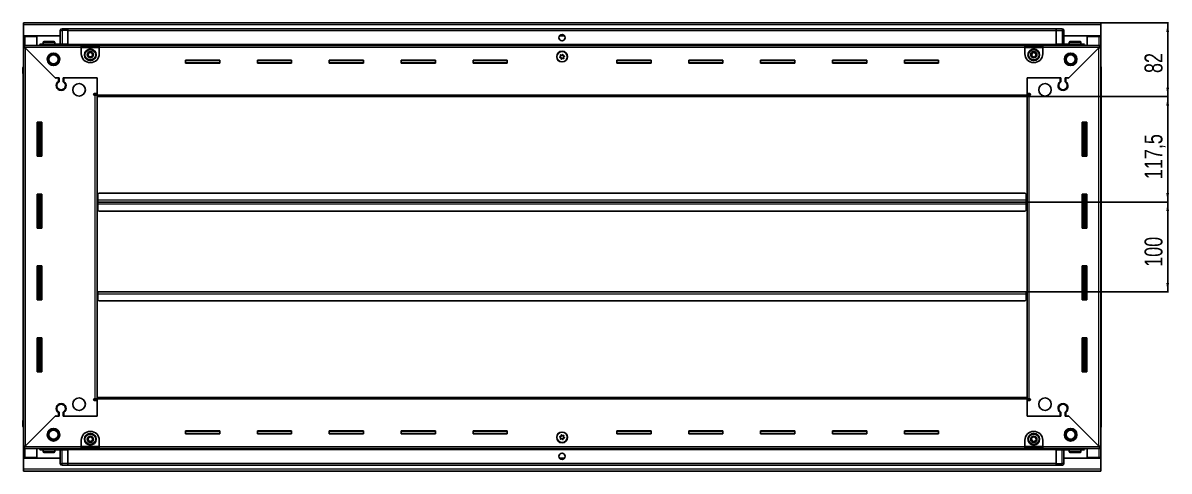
# Model space of a CAD drawing. Header units: millimetres. Extents: x 1315 to 5245, y -323 to 1632.
# Drawn here: x 3970 to 5245, y 927 to 1426 of the extents above; entities that cross this region are included whole.
import ezdxf

# ---------------------------------------------------------------- set-up
doc = ezdxf.new("R2010")
doc.units = ezdxf.units.MM
doc.layers.add('FORMAT', color=7, linetype='Continuous')
doc.styles.add('SLDTEXTSTYLE0', font='TXT', dxfattribs={"width": 0.75})
doc.dimstyles.new('SLDDIMSTYLE0', dxfattribs={"dimtxt": 20, "dimasz": 10, "dimexe": 0, "dimexo": 0.0625, "dimgap": 5, "dimtad": 2, "dimdec": 1, "dimrnd": 1e-09, "dimzin": 12, "dimdsep": 46, "dimtxsty": 'SLDTEXTSTYLE0', "dimsah": 1, "dimcen": 0.09, "dimadec": 0, "dimazin": 3, "dimtfac": 1, "dimtofl": 0, "dimtmove": 0, "dimatfit": 3, "dimfxl": 0, "dimfrac": 2, "dimtolj": 1, "dimtzin": 12, "dimarcsym": 0})

# ---------------------------------------------------------------- blocks, each defined once
blk = doc.blocks.new('_D_6')
at = {"layer": 'FORMAT'}
for p, q in [((5169.4, 1425.8), (5244.9, 1425.8)), ((5243.9, 1425.8), (5243.9, 1343.8)), ((5087.4, 1343.8), (5244.9, 1343.8))]:
    blk.add_line(p, q, dxfattribs=at)
for points in [[(5243.9, 1425.8), (5242.4, 1415.8), (5245.4, 1415.8)], [(5243.9, 1343.8), (5245.4, 1353.8), (5242.4, 1353.8)]]:
    blk.add_solid(points, dxfattribs=at)
at = {"layer": 'FORMAT', "insert": (5218.1, 1370), "char_height": 20, "attachment_point": 1, "rotation": 90, "style": 'SLDTEXTSTYLE0'}
blk.add_mtext('82', dxfattribs=at)
blk = doc.blocks.new('_D_7')
at = {"layer": 'FORMAT'}
for p, q in [((5087.4, 1343.8), (5244.9, 1343.8)), ((5243.9, 1226.3), (5243.9, 1343.8)), ((5086.4, 1226.3), (5244.9, 1226.3))]:
    blk.add_line(p, q, dxfattribs=at)
for points in [[(5243.9, 1343.8), (5242.4, 1333.8), (5245.4, 1333.8)], [(5243.9, 1226.3), (5245.4, 1236.3), (5242.4, 1236.3)]]:
    blk.add_solid(points, dxfattribs=at)
at = {"layer": 'FORMAT', "insert": (5218.1, 1251.8), "char_height": 20, "attachment_point": 1, "rotation": 90, "style": 'SLDTEXTSTYLE0'}
blk.add_mtext('117,5', dxfattribs=at)
blk = doc.blocks.new('_D_8')
at = {"layer": 'FORMAT'}
for p, q in [((5086.4, 1226.3), (5244.9, 1226.3)), ((5243.9, 1226.3), (5243.9, 1126.3)), ((5086.4, 1126.3), (5244.9, 1126.3))]:
    blk.add_line(p, q, dxfattribs=at)
for points in [[(5243.9, 1226.3), (5242.4, 1216.3), (5245.4, 1216.3)], [(5243.9, 1126.3), (5245.4, 1136.3), (5242.4, 1136.3)]]:
    blk.add_solid(points, dxfattribs=at)
at = {"layer": 'FORMAT', "insert": (5218.1, 1154.2), "char_height": 20, "attachment_point": 1, "rotation": 90, "style": 'SLDTEXTSTYLE0'}
blk.add_mtext('100', dxfattribs=at)

msp = doc.modelspace()

# ---------------------------------------------------------------- linework, layer by layer
at = {"color": 7, "linetype": 'Continuous', "lineweight": 25}
for p, q in [((3970.41, 1423.72), (3970.41, 1425.82)), ((3970.41, 1425.82), (5169.41, 1425.82)), ((3970.41, 1411.32), (3970.41, 1423.72)), ((4011.41, 1402.32), (4011.41, 1417.32)), ((4012.09, 1418.82), (4012.09, 1418.82)), ((4013.41, 1419.32), (4019.91, 1419.32)), ((4013.41, 1419.32), (4019.91, 1419.32)), ((4019.91, 1419.32), (4019.91, 1419.32)), ((4019.91, 1419.32), (4019.91, 1419.32)), ((4019.91, 1419.32), (4019.91, 1417.32)), ((5119.91, 1419.17), (4019.91, 1419.17)), ((4019.91, 1402.32), (4019.91, 1417.32)), ((5126.41, 1419.32), (5119.91, 1419.32)), ((5119.91, 1419.32), (5119.91, 1419.32)), ((5126.41, 1419.32), (5119.91, 1419.32)), ((5119.91, 1419.32), (5119.91, 1417.32)), ((5119.91, 1402.32), (5119.91, 1417.32)), ((5128.41, 1417.32), (5128.41, 1417.32)), ((5128.41, 1402.32), (5128.41, 1417.32)), ((5169.41, 1425.82), (5169.41, 1423.72)), ((5169.41, 1423.72), (5169.41, 1411.32)), ((4011.41, 1411.32), (3970.41, 1411.32)), ((3970.41, 1410.82), (3970.41, 1411.32)), ((3970.41, 1410.82), (3972.51, 1410.82)), ((3970.41, 1400.57), (3970.41, 1410.82)), ((3971.91, 1410.82), (3971.91, 1411.32)), ((3985.41, 1410.82), (3972.51, 1410.82)), ((3985.41, 1400.57), (3985.41, 1410.82)), ((3992.41, 1404.22), (3992.41, 1402.32)), ((3993.21, 1405.02), (4004.61, 1405.02)), ((4005.41, 1402.32), (4005.41, 1404.22)), ((4572.78, 1411.32), (4567.04, 1411.32)), ((5169.41, 1411.32), (5128.41, 1411.32)), ((5134.41, 1404.22), (5134.41, 1402.32)), ((5135.21, 1405.02), (5146.61, 1405.02)), ((5147.41, 1402.32), (5147.41, 1404.22)), ((5154.41, 1410.82), (5167.31, 1410.82)), ((5154.41, 1400.57), (5154.41, 1410.82)), ((5167.31, 1410.82), (5169.41, 1410.82)), ((5167.91, 1410.82), (5167.91, 1411.32)), ((5169.41, 1410.82), (5169.41, 1411.32)), ((5169.41, 1410.82), (5169.41, 1400.57)), ((3970.41, 1399.07), (3970.41, 1400.57)), ((3970.41, 1400.57), (3971.41, 1400.57)), ((3970.41, 1398.57), (3970.41, 1399.07)), ((3970.41, 1399.07), (3971.41, 1399.07)), ((3970.41, 954.07), (3970.41, 1398.57)), ((3971.91, 1398.57), (3970.41, 1398.57)), ((3971.41, 1400.57), (4034.91, 1400.57)), ((3971.41, 1399.07), (3971.41, 1400.57)), ((3972.01, 1398.47), (4005.91, 1364.57)), ((4006.61, 1363.87), (3972.51, 1397.97)), ((3990.91, 1402.32), (4019.91, 1402.32)), ((4019.84, 1400.57), (4019.91, 1402.29)), ((4019.91, 1402.32), (4019.91, 1401.82)), ((4019.91, 1401.17), (5119.91, 1401.17)), ((4034.91, 1398.47), (4034.91, 1400.57)), ((4034.91, 1400.57), (4054.91, 1400.57)), ((4034.91, 1399.07), (4054.91, 1399.07)), ((4034.91, 1391.57), (4034.91, 1398.47)), ((4054.91, 1400.57), (4054.91, 1398.47)), ((4054.91, 1400.57), (5084.91, 1400.57)), ((4054.91, 1398.47), (4054.91, 1391.57)), ((5084.91, 1398.47), (5084.91, 1400.57)), ((5084.91, 1400.57), (5104.91, 1400.57)), ((5084.91, 1399.07), (5104.91, 1399.07)), ((5084.91, 1391.57), (5084.91, 1398.47)), ((5104.91, 1400.57), (5104.91, 1398.47)), ((5104.91, 1400.57), (5168.41, 1400.57)), ((5104.91, 1398.47), (5104.91, 1391.57)), ((5119.91, 1402.32), (5119.91, 1401.82)), ((5148.91, 1402.32), (5119.91, 1402.32)), ((5119.91, 1402.29), (5119.99, 1400.57)), ((5167.31, 1397.97), (5133.21, 1363.87)), ((5133.91, 1364.57), (5167.81, 1398.47)), ((5167.91, 1398.57), (5169.41, 1398.57)), ((5168.41, 1399.07), (5168.41, 1400.57)), ((5168.41, 1400.57), (5169.41, 1400.57)), ((5168.41, 1399.07), (5169.41, 1399.07)), ((5169.41, 1399.07), (5169.41, 1400.57)), ((5169.41, 1399.07), (5169.41, 1398.57)), ((5169.41, 1398.57), (5169.41, 954.07)), ((4188.91, 1384.32), (4150.91, 1384.32)), ((4150.91, 1384.32), (4150.91, 1380.82)), ((4188.91, 1381.57), (4150.91, 1381.57)), ((4150.91, 1380.82), (4188.91, 1380.82)), ((4188.91, 1380.82), (4188.91, 1384.32)), ((4268.91, 1384.32), (4230.91, 1384.32)), ((4230.91, 1384.32), (4230.91, 1380.82)), ((4268.91, 1381.57), (4230.91, 1381.57)), ((4230.91, 1380.82), (4268.91, 1380.82)), ((4268.91, 1380.82), (4268.91, 1384.32)), ((4348.91, 1384.32), (4310.91, 1384.32)), ((4310.91, 1384.32), (4310.91, 1380.82)), ((4348.91, 1381.57), (4310.91, 1381.57)), ((4310.91, 1380.82), (4348.91, 1380.82)), ((4348.91, 1380.82), (4348.91, 1384.32)), ((4428.91, 1384.32), (4390.91, 1384.32)), ((4390.91, 1384.32), (4390.91, 1380.82)), ((4428.91, 1381.57), (4390.91, 1381.57)), ((4390.91, 1380.82), (4428.91, 1380.82)), ((4428.91, 1380.82), (4428.91, 1384.32)), ((4508.91, 1384.32), (4470.91, 1384.32)), ((4470.91, 1384.32), (4470.91, 1380.82)), ((4508.91, 1381.57), (4470.91, 1381.57)), ((4470.91, 1380.82), (4508.91, 1380.82)), ((4508.91, 1380.82), (4508.91, 1384.32)), ((4668.91, 1384.32), (4630.91, 1384.32)), ((4630.91, 1384.32), (4630.91, 1380.82)), ((4668.91, 1381.57), (4630.91, 1381.57)), ((4630.91, 1380.82), (4668.91, 1380.82)), ((4668.91, 1380.82), (4668.91, 1384.32)), ((4748.91, 1384.32), (4710.91, 1384.32)), ((4710.91, 1384.32), (4710.91, 1380.82)), ((4748.91, 1381.57), (4710.91, 1381.57)), ((4710.91, 1380.82), (4748.91, 1380.82)), ((4748.91, 1380.82), (4748.91, 1384.32)), ((4828.91, 1384.32), (4790.91, 1384.32)), ((4790.91, 1384.32), (4790.91, 1380.82)), ((4828.91, 1381.57), (4790.91, 1381.57)), ((4790.91, 1380.82), (4828.91, 1380.82)), ((4828.91, 1380.82), (4828.91, 1384.32)), ((4908.91, 1384.32), (4870.91, 1384.32)), ((4870.91, 1384.32), (4870.91, 1380.82)), ((4908.91, 1381.57), (4870.91, 1381.57)), ((4870.91, 1380.82), (4908.91, 1380.82)), ((4908.91, 1380.82), (4908.91, 1384.32)), ((4988.91, 1384.32), (4950.91, 1384.32)), ((4950.91, 1384.32), (4950.91, 1380.82)), ((4988.91, 1381.57), (4950.91, 1381.57)), ((4950.91, 1380.82), (4988.91, 1380.82)), ((4988.91, 1380.82), (4988.91, 1384.32)), ((3969.91, 1375.82), (3969.91, 1369.32)), ((3969.91, 1369.32), (3969.91, 1375.82)), ((3969.91, 1369.32), (3969.91, 1369.32)), ((3970.41, 1369.32), (3969.91, 1369.32)), ((3970.06, 1369.32), (3970.06, 983.32)), ((5169.41, 1377.15), (5169.41, 1377.15)), ((5169.41, 1369.32), (5169.91, 1369.32)), ((5169.76, 983.32), (5169.76, 1369.32)), ((5169.91, 1375.82), (5169.91, 1369.32)), ((5169.91, 1369.32), (5169.91, 1375.82)), ((5169.91, 1369.32), (5169.91, 1369.32)), ((5169.91, 1369.32), (5169.91, 1369.32)), ((4005.91, 1364.57), (4010.11, 1364.57)), ((4007.31, 1364.57), (4006.61, 1363.87)), ((4009.41, 1364.57), (4007.31, 1364.57)), ((4009.41, 1364.57), (4009.41, 1360.68)), ((4010.11, 1364.57), (4010.11, 1360.29)), ((4014.71, 1364.57), (4052.41, 1364.57)), ((4014.71, 1360.29), (4014.71, 1364.57)), ((4015.41, 1360.68), (4015.41, 1364.57)), ((4052.41, 1364.57), (4015.41, 1364.57)), ((4052.41, 1345.92), (4052.41, 1364.57)), ((4052.41, 1347.32), (4052.41, 1364.57)), ((5087.41, 1364.57), (5125.11, 1364.57)), ((5087.41, 1345.92), (5087.41, 1364.57)), ((5087.41, 1364.57), (5087.41, 1347.32)), ((5124.41, 1364.57), (5087.41, 1364.57)), ((5124.41, 1364.57), (5124.41, 1360.68)), ((5125.11, 1364.57), (5125.11, 1360.29)), ((5129.71, 1364.57), (5133.91, 1364.57)), ((5129.71, 1360.29), (5129.71, 1364.57)), ((5132.51, 1364.57), (5130.41, 1364.57)), ((5130.41, 1360.68), (5130.41, 1364.57)), ((5133.21, 1363.87), (5132.51, 1364.57)), ((4010.41, 1351.71), (4010.41, 1350.95)), ((4049.56, 1347.32), (4052.41, 1347.32)), ((4050.31, 1345.32), (4049.56, 1345.32)), ((4050.31, 1345.32), (4052.41, 1345.32)), ((4052.41, 1346.32), (4050.41, 1346.32)), ((4050.41, 1346.32), (4050.41, 1345.32)), ((4052.41, 1343.82), (4052.41, 1345.92)), ((5087.41, 1343.82), (4052.41, 1343.82)), ((4052.41, 1008.82), (4052.41, 1343.82)), ((5087.41, 1347.32), (5090.26, 1347.32)), ((5089.41, 1346.32), (5087.41, 1346.32)), ((5087.41, 1345.92), (5087.41, 1343.82)), ((5087.41, 1345.32), (5089.51, 1345.32)), ((5087.41, 1343.82), (5087.41, 1008.82)), ((5089.41, 1345.32), (5089.41, 1346.32)), ((5090.26, 1345.32), (5089.51, 1345.32)), ((5129.41, 1351.71), (5129.41, 1350.95)), ((3990.91, 1315.32), (3985.91, 1315.32)), ((3985.91, 1315.32), (3985.91, 1277.32)), ((3988.06, 1277.32), (3988.06, 1315.32)), ((3989.85, 1277.32), (3989.85, 1315.32)), ((3989.89, 1277.32), (3989.89, 1315.32)), ((3990.91, 1277.32), (3990.91, 1315.32)), ((5148.91, 1315.32), (5148.91, 1277.32)), ((5153.91, 1315.32), (5148.91, 1315.32)), ((5149.93, 1315.32), (5149.93, 1277.32)), ((5149.97, 1315.32), (5149.97, 1277.32)), ((5151.76, 1315.32), (5151.76, 1277.32)), ((5153.91, 1277.32), (5153.91, 1315.32)), ((3985.91, 1277.32), (3990.91, 1277.32)), ((5148.91, 1277.32), (5153.91, 1277.32)), ((3990.91, 1235.32), (3985.91, 1235.32)), ((3985.91, 1235.32), (3985.91, 1197.32)), ((3988.06, 1197.32), (3988.06, 1235.32)), ((3989.85, 1197.32), (3989.85, 1235.32)), ((3989.89, 1197.32), (3989.89, 1235.32)), ((3990.91, 1197.32), (3990.91, 1235.32)), ((4053.16, 1226.32), (4052.41, 1226.32)), ((4053.41, 1229.17), (4053.16, 1229.17)), ((4053.16, 1229.17), (4053.16, 1226.32)), ((4053.16, 1226.32), (4053.16, 1223.47)), ((4054.41, 1236.32), (4053.41, 1235.32)), ((4053.41, 1235.32), (4053.41, 1228.42)), ((4053.41, 1226.32), (4053.41, 1228.42)), ((5086.41, 1226.32), (4053.41, 1226.32)), ((4053.41, 1224.22), (4053.41, 1226.32)), ((5085.41, 1236.32), (4054.41, 1236.32)), ((5086.41, 1235.32), (5085.41, 1236.32)), ((5086.41, 1228.42), (5086.41, 1235.32)), ((5086.66, 1229.17), (5086.41, 1229.17)), ((5086.41, 1228.42), (5086.41, 1226.32)), ((5086.41, 1226.32), (5086.41, 1224.22)), ((5086.66, 1226.32), (5086.66, 1229.17)), ((5087.41, 1226.32), (5086.66, 1226.32)), ((5086.66, 1223.47), (5086.66, 1226.32)), ((5148.91, 1235.32), (5148.91, 1197.32)), ((5153.91, 1235.32), (5148.91, 1235.32)), ((5149.93, 1235.32), (5149.93, 1197.32)), ((5149.97, 1235.32), (5149.97, 1197.32)), ((5151.76, 1235.32), (5151.76, 1197.32)), ((5153.91, 1197.32), (5153.91, 1235.32)), ((4053.16, 1223.47), (4053.41, 1223.47)), ((4053.41, 1224.22), (4053.41, 1217.32)), ((4053.41, 1217.32), (4054.41, 1216.32)), ((4054.41, 1216.32), (5085.41, 1216.32)), ((5085.41, 1216.32), (5086.41, 1217.32)), ((5086.41, 1217.32), (5086.41, 1224.22)), ((5086.41, 1223.47), (5086.66, 1223.47)), ((3985.91, 1197.32), (3990.91, 1197.32)), ((5148.91, 1197.32), (5153.91, 1197.32)), ((3990.91, 1155.32), (3985.91, 1155.32)), ((3985.91, 1155.32), (3985.91, 1117.32)), ((3988.06, 1117.32), (3988.06, 1155.32)), ((3989.85, 1117.32), (3989.85, 1155.32)), ((3989.89, 1117.32), (3989.89, 1155.32)), ((3990.91, 1117.32), (3990.91, 1155.32)), ((5148.91, 1155.32), (5148.91, 1117.32)), ((5153.91, 1155.32), (5148.91, 1155.32)), ((5149.93, 1155.32), (5149.93, 1117.32)), ((5149.97, 1155.32), (5149.97, 1117.32)), ((5151.76, 1155.32), (5151.76, 1117.32)), ((5153.91, 1117.32), (5153.91, 1155.32)), ((4052.41, 1126.32), (4053.16, 1126.32)), ((4053.16, 1126.32), (4053.16, 1123.47)), ((4053.16, 1123.47), (4053.41, 1123.47)), ((4053.41, 1126.32), (5086.41, 1126.32)), ((4053.41, 1124.22), (4053.41, 1126.32)), ((4053.41, 1124.22), (4053.41, 1117.32)), ((5086.41, 1126.32), (5086.41, 1124.22)), ((5086.41, 1117.32), (5086.41, 1124.22)), ((5086.41, 1123.47), (5086.66, 1123.47)), ((5086.66, 1123.47), (5086.66, 1126.32)), ((5086.66, 1126.32), (5087.41, 1126.32)), ((3985.91, 1117.32), (3990.91, 1117.32)), ((4053.41, 1117.32), (4054.41, 1116.32)), ((4054.41, 1116.32), (5085.41, 1116.32)), ((5085.41, 1116.32), (5086.41, 1117.32)), ((5148.91, 1117.32), (5153.91, 1117.32)), ((3990.91, 1075.32), (3985.91, 1075.32)), ((3985.91, 1075.32), (3985.91, 1037.32)), ((3988.06, 1037.32), (3988.06, 1075.32)), ((3989.85, 1037.32), (3989.85, 1075.32)), ((3989.89, 1037.32), (3989.89, 1075.32)), ((3990.91, 1037.32), (3990.91, 1075.32)), ((5148.91, 1075.32), (5148.91, 1037.32)), ((5153.91, 1075.32), (5148.91, 1075.32)), ((5149.93, 1075.32), (5149.93, 1037.32)), ((5149.97, 1075.32), (5149.97, 1037.32)), ((5151.76, 1075.32), (5151.76, 1037.32)), ((5153.91, 1037.32), (5153.91, 1075.32)), ((3985.91, 1037.32), (3990.91, 1037.32)), ((5148.91, 1037.32), (5153.91, 1037.32)), ((4052.41, 1006.72), (4052.41, 1008.82)), ((4052.41, 1008.82), (5087.41, 1008.82)), ((5087.41, 1008.82), (5087.41, 1006.72)), ((4010.41, 1001.7), (4010.41, 1000.94)), ((4049.56, 1007.32), (4050.31, 1007.32)), ((4052.41, 1005.32), (4049.56, 1005.32)), ((4052.41, 1007.32), (4050.31, 1007.32)), ((4050.41, 1007.32), (4050.41, 1006.32)), ((4050.41, 1006.32), (4052.41, 1006.32)), ((4052.41, 1006.72), (4052.41, 988.07)), ((4052.41, 988.07), (4052.41, 1005.32)), ((5089.51, 1007.32), (5087.41, 1007.32)), ((5087.41, 1006.72), (5087.41, 988.07)), ((5087.41, 1006.32), (5089.41, 1006.32)), ((5087.41, 1005.32), (5087.41, 988.07)), ((5090.26, 1005.32), (5087.41, 1005.32)), ((5089.41, 1006.32), (5089.41, 1007.32)), ((5089.51, 1007.32), (5090.26, 1007.32)), ((5129.41, 1001.7), (5129.41, 1000.94)), ((3969.91, 976.82), (3969.91, 983.32)), ((3969.91, 983.32), (3969.91, 983.32)), ((3969.91, 983.32), (3969.91, 983.32)), ((3969.91, 983.32), (3969.91, 976.82)), ((3970.41, 983.32), (3969.91, 983.32)), ((4005.91, 988.07), (3972.01, 954.17)), ((3972.51, 954.67), (4006.61, 988.77)), ((4010.11, 988.07), (4005.91, 988.07)), ((4006.61, 988.77), (4007.31, 988.07)), ((4007.31, 988.07), (4009.41, 988.07)), ((4009.41, 991.96), (4009.41, 988.07)), ((4010.11, 992.36), (4010.11, 988.07)), ((4014.71, 988.07), (4014.71, 992.36)), ((4052.41, 988.07), (4014.71, 988.07)), ((4015.41, 988.07), (4015.41, 991.96)), ((4015.41, 988.07), (4052.41, 988.07)), ((5125.11, 988.07), (5087.41, 988.07)), ((5087.41, 988.07), (5124.41, 988.07)), ((5124.41, 991.96), (5124.41, 988.07)), ((5125.11, 992.36), (5125.11, 988.07)), ((5129.71, 988.07), (5129.71, 992.36)), ((5133.91, 988.07), (5129.71, 988.07)), ((5130.41, 988.07), (5130.41, 991.96)), ((5130.41, 988.07), (5132.51, 988.07)), ((5132.51, 988.07), (5133.21, 988.77)), ((5133.21, 988.77), (5167.31, 954.67)), ((5167.81, 954.17), (5133.91, 988.07)), ((5169.41, 983.32), (5169.91, 983.32)), ((5169.91, 983.32), (5169.91, 983.32)), ((5169.91, 976.82), (5169.91, 983.32)), ((5169.91, 983.32), (5169.91, 976.82)), ((3970.41, 975.5), (3970.41, 975.5)), ((4188.91, 971.82), (4150.91, 971.82)), ((4150.91, 971.82), (4150.91, 968.32)), ((4150.91, 971.07), (4188.91, 971.07)), ((4188.91, 968.32), (4188.91, 971.82)), ((4268.91, 971.82), (4230.91, 971.82)), ((4230.91, 971.82), (4230.91, 968.32)), ((4230.91, 971.07), (4268.91, 971.07)), ((4268.91, 968.32), (4268.91, 971.82)), ((4348.91, 971.82), (4310.91, 971.82)), ((4310.91, 971.82), (4310.91, 968.32)), ((4310.91, 971.07), (4348.91, 971.07)), ((4348.91, 968.32), (4348.91, 971.82)), ((4428.91, 971.82), (4390.91, 971.82)), ((4390.91, 971.82), (4390.91, 968.32)), ((4390.91, 971.07), (4428.91, 971.07)), ((4428.91, 968.32), (4428.91, 971.82)), ((4508.91, 971.82), (4470.91, 971.82)), ((4470.91, 971.82), (4470.91, 968.32)), ((4470.91, 971.07), (4508.91, 971.07)), ((4508.91, 968.32), (4508.91, 971.82)), ((4668.91, 971.82), (4630.91, 971.82)), ((4630.91, 971.82), (4630.91, 968.32)), ((4630.91, 971.07), (4668.91, 971.07)), ((4668.91, 968.32), (4668.91, 971.82)), ((4748.91, 971.82), (4710.91, 971.82)), ((4710.91, 971.82), (4710.91, 968.32)), ((4710.91, 971.07), (4748.91, 971.07)), ((4748.91, 968.32), (4748.91, 971.82)), ((4828.91, 971.82), (4790.91, 971.82)), ((4790.91, 971.82), (4790.91, 968.32)), ((4790.91, 971.07), (4828.91, 971.07)), ((4828.91, 968.32), (4828.91, 971.82)), ((4908.91, 971.82), (4870.91, 971.82)), ((4870.91, 971.82), (4870.91, 968.32)), ((4870.91, 971.07), (4908.91, 971.07)), ((4908.91, 968.32), (4908.91, 971.82)), ((4988.91, 971.82), (4950.91, 971.82)), ((4950.91, 971.82), (4950.91, 968.32)), ((4950.91, 971.07), (4988.91, 971.07)), ((4988.91, 968.32), (4988.91, 971.82)), ((4034.91, 954.17), (4034.91, 961.07)), ((4054.91, 961.07), (4054.91, 954.17)), ((4150.91, 968.32), (4188.91, 968.32)), ((4230.91, 968.32), (4268.91, 968.32)), ((4310.91, 968.32), (4348.91, 968.32)), ((4390.91, 968.32), (4428.91, 968.32)), ((4470.91, 968.32), (4508.91, 968.32)), ((4630.91, 968.32), (4668.91, 968.32)), ((4710.91, 968.32), (4748.91, 968.32)), ((4790.91, 968.32), (4828.91, 968.32)), ((4870.91, 968.32), (4908.91, 968.32)), ((4950.91, 968.32), (4988.91, 968.32)), ((5084.91, 954.17), (5084.91, 961.07)), ((5104.91, 961.07), (5104.91, 954.17)), ((3970.41, 953.57), (3970.41, 954.07)), ((3971.91, 954.07), (3970.41, 954.07)), ((3970.41, 953.57), (3970.41, 952.07)), ((3971.41, 953.57), (3970.41, 953.57)), ((3970.41, 941.82), (3970.41, 952.07)), ((3971.41, 952.07), (3970.41, 952.07)), ((3971.41, 953.57), (3971.41, 952.07)), ((4034.91, 952.07), (3971.41, 952.07)), ((3985.41, 941.82), (3985.41, 952.07)), ((3990.91, 950.32), (4019.91, 950.32)), ((3992.41, 950.32), (3992.41, 948.42)), ((3996.99, 947.62), (3993.21, 947.62)), ((4004.61, 947.62), (3996.99, 947.62)), ((4005.41, 948.42), (4005.41, 950.32)), ((4011.41, 950.32), (4011.41, 935.32)), ((4019.91, 950.36), (4019.84, 952.07)), ((5119.91, 951.47), (4019.91, 951.47)), ((4019.91, 950.32), (4019.91, 950.82)), ((4019.91, 950.32), (4019.91, 935.32)), ((4034.91, 952.07), (4034.91, 954.17)), ((4054.91, 953.57), (4034.91, 953.57)), ((4054.91, 952.07), (4034.91, 952.07)), ((4054.91, 954.17), (4054.91, 952.07)), ((5084.91, 952.07), (4054.91, 952.07)), ((5084.91, 952.07), (5084.91, 954.17)), ((5104.91, 953.57), (5084.91, 953.57)), ((5104.91, 952.07), (5084.91, 952.07)), ((5104.91, 954.17), (5104.91, 952.07)), ((5168.41, 952.07), (5104.91, 952.07)), ((5119.99, 952.07), (5119.91, 950.36)), ((5119.91, 950.32), (5119.91, 950.82)), ((5148.91, 950.32), (5119.91, 950.32)), ((5119.91, 950.32), (5119.91, 935.32)), ((5128.41, 950.32), (5128.41, 935.32)), ((5134.41, 950.32), (5134.41, 948.42)), ((5142.2, 947.62), (5135.21, 947.62)), ((5146.61, 947.62), (5142.2, 947.62)), ((5147.41, 948.42), (5147.41, 950.32)), ((5154.41, 941.82), (5154.41, 952.07)), ((5167.91, 954.07), (5169.41, 954.07)), ((5168.41, 953.57), (5168.41, 952.07)), ((5169.41, 953.57), (5168.41, 953.57)), ((5169.41, 952.07), (5168.41, 952.07)), ((5169.41, 954.07), (5169.41, 953.57)), ((5169.41, 953.57), (5169.41, 952.07)), ((5169.41, 952.07), (5169.41, 941.82)), ((3972.51, 941.82), (3970.41, 941.82)), ((3970.41, 941.32), (3970.41, 941.82)), ((3970.41, 928.92), (3970.41, 941.32)), ((3970.41, 941.32), (4011.41, 941.32)), ((3971.91, 941.32), (3971.91, 941.82)), ((3972.51, 941.82), (3985.41, 941.82)), ((4011.41, 935.32), (4011.41, 935.32)), ((4013.41, 933.32), (4019.91, 933.32)), ((4013.41, 933.32), (4019.91, 933.32)), ((4019.91, 933.32), (4019.91, 935.32)), ((4019.91, 933.47), (5119.91, 933.47)), ((4019.91, 933.32), (4019.91, 933.32)), ((4567.04, 941.32), (4572.78, 941.32)), ((5119.91, 933.32), (5119.91, 935.32)), ((5126.41, 933.32), (5119.91, 933.32)), ((5119.91, 933.32), (5119.91, 933.32)), ((5119.91, 933.32), (5119.91, 933.32)), ((5126.41, 933.32), (5119.91, 933.32)), ((5127.73, 933.82), (5127.73, 933.82)), ((5128.41, 941.32), (5169.41, 941.32)), ((5167.31, 941.82), (5154.41, 941.82)), ((5169.41, 941.82), (5167.31, 941.82)), ((5167.91, 941.32), (5167.91, 941.82)), ((5169.41, 941.32), (5169.41, 941.82)), ((5169.41, 941.32), (5169.41, 928.92)), ((3970.41, 926.82), (3970.41, 928.92)), ((5169.41, 926.82), (3970.41, 926.82)), ((5169.41, 928.92), (5169.41, 926.82))]:
    msp.add_line(p, q, dxfattribs=at)
at = {"color": 8, "linetype": 'Continuous', "lineweight": 18}
for p, q in [((5169.41, 1423.72), (3970.41, 1423.72)), ((4011.41, 1417.32), (4013.41, 1417.32)), ((4013.41, 1419.32), (4013.41, 1417.32)), ((4013.41, 1417.32), (4013.41, 1402.32)), ((4019.91, 1417.32), (4013.41, 1417.32)), ((5119.91, 1417.17), (4019.91, 1417.17)), ((5119.91, 1417.32), (5126.41, 1417.32)), ((5126.41, 1419.32), (5126.41, 1417.32)), ((5128.41, 1417.32), (5126.41, 1417.32)), ((5126.41, 1417.32), (5126.41, 1402.32)), ((3972.51, 1410.82), (3972.51, 1411.32)), ((3972.51, 1400.57), (3972.51, 1410.82)), ((3992.41, 1404.22), (4005.41, 1404.22)), ((5134.41, 1404.22), (5147.41, 1404.22)), ((5167.31, 1411.32), (5167.31, 1410.82)), ((5167.31, 1410.82), (5167.31, 1400.57)), ((4034.91, 1398.47), (3972.01, 1398.47)), ((3972.51, 1397.97), (3972.51, 954.67)), ((5119.91, 1401.82), (4019.91, 1401.82)), ((5119.91, 1400.59), (4019.91, 1400.59)), ((4034.91, 1398.47), (4054.91, 1398.47)), ((5084.91, 1398.47), (4054.91, 1398.47)), ((5084.91, 1398.47), (5104.91, 1398.47)), ((5167.81, 1398.47), (5104.91, 1398.47)), ((5167.31, 954.67), (5167.31, 1397.97)), ((3970.41, 1375.82), (3969.91, 1375.82)), ((5169.41, 1375.82), (5169.91, 1375.82)), ((4050.31, 1007.32), (4050.31, 1345.32)), ((4052.41, 1345.92), (5087.41, 1345.92)), ((5089.51, 1345.32), (5089.51, 1007.32)), ((3987.41, 1315.32), (3987.41, 1277.32)), ((3988.65, 1315.32), (3988.65, 1277.32)), ((5151.18, 1277.32), (5151.18, 1315.32)), ((5152.41, 1277.32), (5152.41, 1315.32)), ((3987.41, 1235.32), (3987.41, 1197.32)), ((3988.65, 1235.32), (3988.65, 1197.32)), ((5086.41, 1228.42), (4053.41, 1228.42)), ((5151.18, 1197.32), (5151.18, 1235.32)), ((5152.41, 1197.32), (5152.41, 1235.32)), ((4053.41, 1224.22), (5086.41, 1224.22)), ((3987.41, 1155.32), (3987.41, 1117.32)), ((3988.65, 1155.32), (3988.65, 1117.32)), ((5151.18, 1117.32), (5151.18, 1155.32)), ((5152.41, 1117.32), (5152.41, 1155.32)), ((4053.41, 1124.22), (5086.41, 1124.22)), ((3987.41, 1075.32), (3987.41, 1037.32)), ((3988.65, 1075.32), (3988.65, 1037.32)), ((5151.18, 1037.32), (5151.18, 1075.32)), ((5152.41, 1037.32), (5152.41, 1075.32)), ((5087.41, 1006.72), (4052.41, 1006.72)), ((3970.41, 976.82), (3969.91, 976.82)), ((5169.41, 976.82), (5169.91, 976.82)), ((3972.01, 954.17), (4034.91, 954.17)), ((3972.51, 941.82), (3972.51, 952.07)), ((3996.72, 948.42), (3992.41, 948.42)), ((4005.41, 948.42), (3996.72, 948.42)), ((4013.41, 935.32), (4013.41, 950.32)), ((4019.91, 952.06), (5119.91, 952.06)), ((4019.91, 950.82), (5119.91, 950.82)), ((4054.91, 954.17), (4034.91, 954.17)), ((4054.91, 954.17), (5084.91, 954.17)), ((5104.91, 954.17), (5084.91, 954.17)), ((5104.91, 954.17), (5167.81, 954.17)), ((5126.41, 935.32), (5126.41, 950.32)), ((5142.39, 948.42), (5134.41, 948.42)), ((5147.41, 948.42), (5142.39, 948.42)), ((5167.31, 952.07), (5167.31, 941.82)), ((3972.51, 941.32), (3972.51, 941.82)), ((4011.41, 935.32), (4013.41, 935.32)), ((4013.41, 933.32), (4013.41, 935.32)), ((4019.91, 935.32), (4013.41, 935.32)), ((4019.91, 935.47), (5119.91, 935.47)), ((5119.91, 935.32), (5126.41, 935.32)), ((5128.41, 935.32), (5126.41, 935.32)), ((5126.41, 933.32), (5126.41, 935.32)), ((5167.31, 941.82), (5167.31, 941.32)), ((5169.41, 928.92), (3970.41, 928.92))]:
    msp.add_line(p, q, dxfattribs=at)
at = {"color": 7, "linetype": 'Continuous', "lineweight": 25, "flags": 128}
msp.add_lwpolyline([(4011.56, 934.57), (4011.45, 934.93), (4011.41, 935.32)], dxfattribs=at)
at = {"color": 7, "linetype": 'Continuous', "lineweight": 25}
for centre, radius in [((4569.91, 1409.32), 3.5), ((4003.91, 1385.32), 7), ((4003.91, 1385.32), 6.03), ((4003.91, 1385.32), 5.1), ((4044.91, 1390.32), 6.5), ((4044.91, 1390.32), 3.46), ((4569.91, 1388.32), 6), ((4569.91, 1388.17), 5.78), ((5094.91, 1390.32), 6.5), ((5094.91, 1390.32), 3.46), ((5135.91, 1385.32), 7), ((5135.91, 1385.32), 6.03), ((5135.91, 1385.32), 5.1), ((4569.91, 1388.17), 1.85), ((4032.41, 1351.32), 7), ((5107.41, 1351.32), 7), ((4032.41, 1001.32), 7), ((5107.41, 1001.32), 7), ((4003.91, 967.32), 7), ((4003.91, 967.32), 6.03), ((4003.91, 967.32), 5.1), ((4569.91, 964.32), 6), ((4569.91, 964.47), 5.79), ((5135.91, 967.32), 7), ((5135.91, 967.32), 6.03), ((5135.91, 967.32), 5.1), ((4044.91, 962.32), 6.5), ((4044.91, 962.32), 3.46), ((4569.91, 964.47), 1.85), ((5094.91, 962.32), 6.5), ((5094.91, 962.32), 3.46), ((4569.91, 943.32), 3.5)]:
    msp.add_circle(centre, radius, dxfattribs=at)
at = {"color": 8, "linetype": 'Continuous', "lineweight": 18}
for centre in [(4044.91, 1390.32), (5094.91, 1390.32), (4044.91, 962.32), (5094.91, 962.32)]:
    msp.add_circle(centre, 5.7, dxfattribs=at)
at = {"color": 7, "linetype": 'Continuous', "lineweight": 25}
for centre, radius, start, end in [((4013.41, 1417.32), 2, 90, 180), ((5126.41, 1417.32), 2, 0, 90), ((3993.21, 1404.22), 0.8, 90, 180), ((4004.61, 1404.22), 0.8, 0, 90), ((5135.21, 1404.22), 0.8, 90, 180), ((5146.61, 1404.22), 0.8, 0, 90), ((4011.21, 1402.52), 0.2, 270, 0), ((4044.91, 1391.57), 10, 180, 270), ((4044.91, 1390.32), 2.5, 134.01559, 194.01559), ((4044.91, 1390.32), 2.5, 74.01559, 134.01559), ((4044.91, 1391.57), 10, 270, 0), ((4044.91, 1390.32), 2.5, 14.01559, 74.01559), ((4044.91, 1390.32), 2.5, 314.01559, 14.01559), ((5094.91, 1391.57), 10, 180, 270), ((5094.91, 1390.32), 2.5, 160.11158, 220.11158), ((5094.91, 1390.32), 2.5, 100.11158, 160.11158), ((5094.91, 1390.32), 2.5, 40.11158, 100.11158), ((5094.91, 1391.57), 10, 270, 0), ((5094.91, 1390.32), 2.5, 340.11158, 40.11158), ((5128.61, 1402.52), 0.2, 180, 270), ((4044.91, 1390.32), 2.5, 194.01559, 254.01559), ((4044.91, 1390.32), 2.5, 254.01559, 314.01559), ((5094.91, 1390.32), 2.5, 220.11158, 280.11158), ((5094.91, 1390.32), 2.5, 280.11158, 340.11158), ((3971.91, 1375.82), 2, 138.59038, 180), ((5167.91, 1375.82), 2, 0, 41.39416), ((4012.41, 1356.07), 5.5, 123.05573, 56.94427), ((4012.41, 1356.07), 4.8, 118.63099, 61.36901), ((5127.41, 1356.07), 5.5, 123.05573, 56.94427), ((5127.41, 1356.07), 4.8, 118.63099, 61.36901), ((4049.56, 1346.32), 1, 90, 270), ((5090.26, 1346.32), 1, 270, 90), ((4012.41, 996.57), 5.5, 303.05573, 236.94427), ((4012.41, 996.57), 4.8, 298.63099, 241.36901), ((4049.56, 1006.32), 1, 90, 270), ((5090.26, 1006.32), 1, 270, 90), ((5127.41, 996.57), 5.5, 303.05573, 236.94427), ((5127.41, 996.57), 4.8, 298.63099, 241.36901), ((3971.91, 976.82), 2, 180, 199.56674), ((3971.91, 976.82), 2, 180, 221.39416), ((3971.91, 976.82), 2, 213.78451, 221.40962), ((4044.91, 961.07), 10, 90, 180), ((4044.91, 961.07), 10, 0, 90), ((5094.91, 961.07), 10, 90, 180), ((5094.91, 961.07), 10, 0, 90), ((5167.91, 976.82), 2, 318.59038, 0), ((4044.91, 962.32), 2.5, 127.47401, 187.47401), ((4044.91, 962.32), 2.5, 187.47401, 247.47401), ((4044.91, 962.32), 2.5, 67.47401, 127.47401), ((4044.91, 962.32), 2.5, 247.47401, 307.47401), ((4044.91, 962.32), 2.5, 7.47401, 67.47401), ((4044.91, 962.32), 2.5, 307.47401, 7.47401), ((5094.91, 962.32), 2.5, 147.04236, 207.04236), ((5094.91, 962.32), 2.5, 207.04236, 267.04236), ((5094.91, 962.32), 2.5, 87.04236, 147.04236), ((5094.91, 962.32), 2.5, 267.04236, 327.04236), ((5094.91, 962.32), 2.5, 27.04236, 87.04236), ((5094.91, 962.32), 2.5, 327.04236, 27.04236), ((3993.21, 948.42), 0.8, 180, 270), ((4004.61, 948.42), 0.8, 270, 0), ((4011.21, 950.12), 0.2, 0, 90), ((5128.61, 950.12), 0.2, 90, 180), ((5135.21, 948.42), 0.8, 180, 270), ((5146.61, 948.42), 0.8, 270, 0), ((4013.41, 935.32), 2, 180, 270), ((5126.41, 935.32), 2, 270, 0), ((5126.41, 935.32), 2, 270, 288.58003), ((5126.41, 935.32), 2, 303.94202, 311.40962)]:
    msp.add_arc(centre, radius, start, end, dxfattribs=at)
for points, knots in [([(3970.41, 1398.57), (3970.44, 1398.53), (3970.49, 1398.44), (3970.88, 1398.3), (3971.44, 1398.17), (3972.02, 1398.06), (3972.39, 1398), (3972.51, 1397.97)], [0, 0, 0, 0, 0.2302553, 0.4485219, 0.6667858, 0.8850496, 1, 1, 1, 1]), ([(3972.01, 1398.47), (3971.97, 1398.73), (3971.88, 1399.22), (3971.74, 1399.86), (3971.61, 1400.33), (3971.5, 1400.55), (3971.43, 1400.57), (3971.41, 1400.57)], [0, 0, 0, 0, 0.23025534, 0.4485219, 0.6667858, 0.88504963, 1, 1, 1, 1]), ([(3987.7, 1400.57), (3987.82, 1400.77), (3988.2, 1401.42), (3989.36, 1402.13), (3990.39, 1402.26), (3990.91, 1402.32)], [0, 0, 0, 0, 0.1822499, 0.5911249, 1, 1, 1, 1]), ([(4019.91, 1402.32), (4019.91, 1402.29), (4019.91, 1402.21), (4019.91, 1401.59), (4019.91, 1401.03), (4019.91, 1400.66), (4019.91, 1400.65)], [0, 0, 0, 0, 0.3302672, 0.6605344, 0.9908016, 1, 1, 1, 1]), ([(4042.14, 1391.12), (4042.51, 1391.48), (4043.2, 1392.15), (4043.89, 1392.81), (4044.21, 1393.12)], [0, 0, 0, 0, 0.5346859, 1, 1, 1, 1]), ([(4042.84, 1388.32), (4042.75, 1388.65), (4042.55, 1389.45), (4042.31, 1390.42), (4042.17, 1391), (4042.14, 1391.12)], [0, 0, 0, 0, 0.3629006, 0.8668753, 1, 1, 1, 1]), ([(4044.21, 1393.12), (4044.71, 1392.98), (4045.64, 1392.72), (4046.56, 1392.45), (4046.99, 1392.33)], [0, 0, 0, 0, 0.5346859, 1, 1, 1, 1]), ([(4046.99, 1392.33), (4047.02, 1392.21), (4047.16, 1391.63), (4047.4, 1390.66), (4047.6, 1389.86), (4047.69, 1389.53)], [0, 0, 0, 0, 0.13312467, 0.63709944, 1, 1, 1, 1]), ([(4568.03, 1390.24), (4568.02, 1390.23), (4568, 1390.21), (4567.99, 1390.15), (4568, 1390.01), (4568.1, 1389.64), (4568.24, 1389.11), (4568.07, 1388.5), (4567.71, 1388.13), (4567.41, 1387.88), (4567.24, 1387.72), (4567.18, 1387.64), (4567.17, 1387.6), (4567.18, 1387.57), (4567.19, 1387.54), (4567.25, 1387.49), (4567.5, 1387.39), (4567.96, 1387.29), (4568.6, 1386.98), (4568.85, 1386.31), (4568.91, 1385.84), (4568.98, 1385.58), (4569.02, 1385.53), (4569.05, 1385.51), (4569.08, 1385.5), (4569.12, 1385.51), (4569.16, 1385.52), (4569.23, 1385.57), (4569.39, 1385.72), (4569.66, 1385.99), (4570.07, 1386.31), (4570.69, 1386.42), (4571.2, 1386.23), (4571.57, 1386.1), (4571.71, 1386.07), (4571.77, 1386.09), (4571.8, 1386.1), (4571.82, 1386.13), (4571.83, 1386.19), (4571.82, 1386.34), (4571.72, 1386.71), (4571.58, 1387.23), (4571.75, 1387.84), (4572.11, 1388.21), (4572.41, 1388.46), (4572.59, 1388.63), (4572.64, 1388.71), (4572.65, 1388.75), (4572.65, 1388.78), (4572.63, 1388.81), (4572.58, 1388.85), (4572.33, 1388.95), (4571.86, 1389.06), (4571.22, 1389.37), (4570.97, 1390.03), (4570.91, 1390.51), (4570.84, 1390.76), (4570.8, 1390.82), (4570.77, 1390.84), (4570.74, 1390.85), (4570.71, 1390.84), (4570.67, 1390.82), (4570.6, 1390.78), (4570.43, 1390.63), (4570.16, 1390.36), (4569.76, 1390.04), (4569.13, 1389.93), (4568.62, 1390.11), (4568.26, 1390.25), (4568.11, 1390.27), (4568.05, 1390.26), (4568.03, 1390.25), (4568.03, 1390.24)], [0, 0, 0, 0, 0.0020087, 0.00442, 0.0093647, 0.0255282, 0.0677053, 0.0957862, 0.1246456, 0.1503415, 0.1605194, 0.1633943, 0.1656965, 0.1672448, 0.1688741, 0.1707699, 0.1786058, 0.2119941, 0.2499945, 0.2879948, 0.3213831, 0.329219, 0.3311148, 0.3327441, 0.3342924, 0.3362166, 0.3385353, 0.3413178, 0.349662, 0.3753578, 0.4042173, 0.4322982, 0.4744753, 0.4906388, 0.4966691, 0.49844, 0.5, 0.5020087, 0.50442, 0.5093647, 0.5255282, 0.5677053, 0.5957862, 0.6246456, 0.6503415, 0.6605194, 0.6633943, 0.6656965, 0.6672448, 0.6688741, 0.6707699, 0.6786058, 0.7119941, 0.7499945, 0.7879948, 0.8213831, 0.829219, 0.8311148, 0.8327441, 0.8342924, 0.8362166, 0.8385353, 0.8413178, 0.849662, 0.8753578, 0.9042173, 0.9322982, 0.9744753, 0.9906388, 0.9966691, 0.99844, 1, 1, 1, 1]), ([(5092.07, 1389.82), (5092.11, 1389.93), (5092.32, 1390.5), (5092.65, 1391.43), (5092.93, 1392.21), (5093.05, 1392.53)], [0, 0, 0, 0, 0.1331247, 0.6370994, 1, 1, 1, 1]), ([(5093.05, 1392.53), (5093.56, 1392.62), (5094.51, 1392.79), (5095.45, 1392.96), (5095.89, 1393.04)], [0, 0, 0, 0, 0.5346859, 1, 1, 1, 1]), ([(5095.89, 1393.04), (5096.23, 1392.64), (5096.85, 1391.91), (5097.47, 1391.17), (5097.75, 1390.83)], [0, 0, 0, 0, 0.5346859, 1, 1, 1, 1]), ([(5097.75, 1390.83), (5097.64, 1390.51), (5097.36, 1389.73), (5097.02, 1388.8), (5096.81, 1388.23), (5096.77, 1388.12)], [0, 0, 0, 0, 0.36290056, 0.86687533, 1, 1, 1, 1]), ([(5119.91, 1402.32), (5119.91, 1402.29), (5119.91, 1402.21), (5119.91, 1401.59), (5119.91, 1401.03), (5119.91, 1400.66), (5119.91, 1400.65)], [0, 0, 0, 0, 0.3302662, 0.66053239, 0.99079859, 1, 1, 1, 1]), ([(5152.13, 1400.57), (5152.01, 1400.77), (5151.62, 1401.42), (5150.46, 1402.13), (5149.43, 1402.26), (5148.91, 1402.32)], [0, 0, 0, 0, 0.1822499, 0.5911249, 1, 1, 1, 1]), ([(5167.31, 1397.97), (5167.56, 1398.02), (5168.06, 1398.11), (5168.7, 1398.24), (5169.16, 1398.37), (5169.38, 1398.48), (5169.4, 1398.55), (5169.41, 1398.57)], [0, 0, 0, 0, 0.23025534, 0.4485219, 0.6667858, 0.88504963, 1, 1, 1, 1]), ([(5168.41, 1400.57), (5168.37, 1400.55), (5168.28, 1400.49), (5168.14, 1400.1), (5168.01, 1399.54), (5167.9, 1398.96), (5167.83, 1398.6), (5167.81, 1398.47)], [0, 0, 0, 0, 0.2302553, 0.4485219, 0.6667858, 0.8850496, 1, 1, 1, 1]), ([(4045.61, 1387.52), (4045.11, 1387.66), (4044.19, 1387.93), (4043.26, 1388.19), (4042.84, 1388.32)], [0, 0, 0, 0, 0.5346859, 1, 1, 1, 1]), ([(4047.69, 1389.53), (4047.32, 1389.17), (4046.62, 1388.5), (4045.93, 1387.83), (4045.61, 1387.52)], [0, 0, 0, 0, 0.5346859, 1, 1, 1, 1]), ([(5093.93, 1387.61), (5093.6, 1388), (5092.98, 1388.74), (5092.36, 1389.48), (5092.07, 1389.82)], [0, 0, 0, 0, 0.5346859, 1, 1, 1, 1]), ([(5096.77, 1388.12), (5096.26, 1388.03), (5095.31, 1387.86), (5094.37, 1387.69), (5093.93, 1387.61)], [0, 0, 0, 0, 0.5346859, 1, 1, 1, 1]), ([(4042.24, 963.43), (4042.34, 963.51), (4042.82, 963.87), (4043.61, 964.48), (4044.26, 964.98), (4044.54, 965.19)], [0, 0, 0, 0, 0.1331247, 0.6370994, 1, 1, 1, 1]), ([(4042.62, 960.57), (4042.55, 961.08), (4042.43, 962.03), (4042.3, 962.99), (4042.24, 963.43)], [0, 0, 0, 0, 0.53468586, 1, 1, 1, 1]), ([(4045.29, 959.46), (4044.81, 959.66), (4043.92, 960.03), (4043.03, 960.4), (4042.62, 960.57)], [0, 0, 0, 0, 0.5346859, 1, 1, 1, 1]), ([(4044.54, 965.19), (4045.01, 964.99), (4045.9, 964.62), (4046.79, 964.25), (4047.2, 964.08)], [0, 0, 0, 0, 0.53468586, 1, 1, 1, 1]), ([(4047.58, 961.22), (4047.3, 961.01), (4046.65, 960.51), (4045.86, 959.9), (4045.39, 959.54), (4045.29, 959.46)], [0, 0, 0, 0, 0.36290056, 0.86687533, 1, 1, 1, 1]), ([(4047.2, 964.08), (4047.27, 963.57), (4047.39, 962.61), (4047.52, 961.66), (4047.58, 961.22)], [0, 0, 0, 0, 0.53468586, 1, 1, 1, 1]), ([(4568.03, 962.4), (4568.04, 962.4), (4568.06, 962.38), (4568.12, 962.38), (4568.26, 962.4), (4568.62, 962.54), (4569.13, 962.72), (4569.76, 962.61), (4570.16, 962.29), (4570.44, 962.01), (4570.61, 961.85), (4570.7, 961.81), (4570.74, 961.8), (4570.77, 961.81), (4570.8, 961.83), (4570.84, 961.88), (4570.91, 962.14), (4570.97, 962.61), (4571.22, 963.28), (4571.86, 963.59), (4572.33, 963.69), (4572.58, 963.79), (4572.63, 963.84), (4572.65, 963.87), (4572.65, 963.9), (4572.64, 963.93), (4572.62, 963.97), (4572.57, 964.04), (4572.4, 964.19), (4572.11, 964.43), (4571.75, 964.8), (4571.58, 965.41), (4571.72, 965.94), (4571.82, 966.32), (4571.83, 966.47), (4571.82, 966.52), (4571.8, 966.55), (4571.76, 966.56), (4571.7, 966.57), (4571.56, 966.54), (4571.2, 966.41), (4570.69, 966.23), (4570.07, 966.34), (4569.66, 966.66), (4569.39, 966.94), (4569.21, 967.09), (4569.12, 967.14), (4569.08, 967.15), (4569.05, 967.14), (4569.02, 967.12), (4568.98, 967.06), (4568.91, 966.81), (4568.85, 966.33), (4568.6, 965.67), (4567.96, 965.36), (4567.5, 965.25), (4567.25, 965.15), (4567.19, 965.11), (4567.18, 965.08), (4567.17, 965.05), (4567.18, 965.01), (4567.2, 964.98), (4567.25, 964.91), (4567.42, 964.76), (4567.71, 964.52), (4568.07, 964.14), (4568.24, 963.53), (4568.1, 963.01), (4568, 962.63), (4567.99, 962.48), (4568.01, 962.43), (4568.02, 962.41), (4568.03, 962.4)], [0, 0, 0, 0, 0.0020087, 0.00442, 0.0093647, 0.0255282, 0.0677053, 0.0957862, 0.1246456, 0.1503415, 0.1605194, 0.1633943, 0.1656965, 0.1672448, 0.1688741, 0.1707699, 0.1786058, 0.2119941, 0.2499945, 0.2879948, 0.3213831, 0.329219, 0.3311148, 0.3327441, 0.3342924, 0.3362166, 0.3385353, 0.3413178, 0.349662, 0.3753578, 0.4042173, 0.4322982, 0.4744753, 0.4906388, 0.4966691, 0.49844, 0.5, 0.5020087, 0.50442, 0.5093647, 0.5255282, 0.5677053, 0.5957862, 0.6246456, 0.6503415, 0.6605194, 0.6633943, 0.6656965, 0.6672448, 0.6688741, 0.6707699, 0.6786058, 0.7119941, 0.7499945, 0.7879948, 0.8213831, 0.829219, 0.8311148, 0.8327441, 0.8342924, 0.8362166, 0.8385353, 0.8413178, 0.849662, 0.8753578, 0.9042173, 0.9322982, 0.9744753, 0.9906388, 0.9966691, 0.99844, 1, 1, 1, 1]), ([(5092.03, 962.47), (5092.31, 962.91), (5092.83, 963.71), (5093.36, 964.52), (5093.6, 964.89)], [0, 0, 0, 0, 0.5346859, 1, 1, 1, 1]), ([(5093.34, 959.9), (5093.11, 960.36), (5092.67, 961.22), (5092.23, 962.07), (5092.03, 962.47)], [0, 0, 0, 0, 0.5346859, 1, 1, 1, 1]), ([(5096.22, 959.75), (5095.88, 959.77), (5095.06, 959.81), (5094.06, 959.86), (5093.47, 959.89), (5093.34, 959.9)], [0, 0, 0, 0, 0.3629006, 0.8668753, 1, 1, 1, 1]), ([(5093.6, 964.89), (5093.72, 964.89), (5094.32, 964.86), (5095.32, 964.81), (5096.14, 964.76), (5096.48, 964.75)], [0, 0, 0, 0, 0.1331247, 0.6370994, 1, 1, 1, 1]), ([(5097.79, 962.17), (5097.51, 961.74), (5096.99, 960.93), (5096.47, 960.13), (5096.22, 959.75)], [0, 0, 0, 0, 0.5346859, 1, 1, 1, 1]), ([(5096.48, 964.75), (5096.72, 964.29), (5097.15, 963.43), (5097.59, 962.57), (5097.79, 962.17)], [0, 0, 0, 0, 0.5346859, 1, 1, 1, 1]), ([(3972.51, 954.67), (3972.26, 954.63), (3971.76, 954.54), (3971.12, 954.4), (3970.66, 954.27), (3970.44, 954.16), (3970.42, 954.1), (3970.41, 954.07)], [0, 0, 0, 0, 0.2302553, 0.4485219, 0.6667858, 0.8850496, 1, 1, 1, 1]), ([(3971.41, 952.07), (3971.46, 952.1), (3971.55, 952.15), (3971.68, 952.55), (3971.81, 953.1), (3971.92, 953.68), (3971.99, 954.05), (3972.01, 954.17)], [0, 0, 0, 0, 0.2302553, 0.4485219, 0.6667858, 0.8850496, 1, 1, 1, 1]), ([(3987.7, 952.07), (3987.82, 951.87), (3988.2, 951.22), (3989.36, 950.51), (3990.39, 950.39), (3990.91, 950.32)], [0, 0, 0, 0, 0.18224985, 0.59112493, 1, 1, 1, 1]), ([(4019.91, 950.32), (4019.91, 950.36), (4019.91, 950.44), (4019.91, 951.05), (4019.91, 951.63), (4019.91, 952.03), (4019.91, 952.06)], [0, 0, 0, 0, 0.3242788, 0.6485576, 0.9728365, 1, 1, 1, 1]), ([(5119.91, 950.32), (5119.91, 950.36), (5119.91, 950.44), (5119.91, 951.05), (5119.91, 951.63), (5119.91, 952.03), (5119.91, 952.06)], [0, 0, 0, 0, 0.3242788, 0.6485576, 0.9728365, 1, 1, 1, 1]), ([(5152.13, 952.07), (5152.01, 951.87), (5151.62, 951.22), (5150.46, 950.51), (5149.43, 950.39), (5148.91, 950.32)], [0, 0, 0, 0, 0.1822499, 0.5911249, 1, 1, 1, 1]), ([(5169.41, 954.07), (5169.38, 954.12), (5169.33, 954.21), (5168.94, 954.34), (5168.38, 954.47), (5167.8, 954.58), (5167.44, 954.65), (5167.31, 954.67)], [0, 0, 0, 0, 0.23025534, 0.4485219, 0.6667858, 0.88504963, 1, 1, 1, 1]), ([(5167.81, 954.17), (5167.86, 953.92), (5167.95, 953.43), (5168.08, 952.79), (5168.21, 952.32), (5168.32, 952.1), (5168.39, 952.08), (5168.41, 952.07)], [0, 0, 0, 0, 0.2302553, 0.4485219, 0.6667858, 0.8850496, 1, 1, 1, 1])]:
    msp.add_open_spline(points, degree=3, knots=knots, dxfattribs=at)
for points in [[(3972.01, 1398.47), (3971.96, 1398.55), (3971.86, 1398.71), (3971.71, 1398.91), (3971.56, 1399.05), (3971.46, 1399.06), (3971.41, 1399.07)], [(3971.91, 1398.57), (3971.92, 1398.52), (3971.94, 1398.42), (3972.08, 1398.27), (3972.28, 1398.12), (3972.43, 1398.02), (3972.51, 1397.97)], [(5167.31, 1397.97), (5167.39, 1398.02), (5167.55, 1398.12), (5167.75, 1398.27), (5167.88, 1398.42), (5167.9, 1398.52), (5167.91, 1398.57)], [(5168.41, 1399.07), (5168.36, 1399.06), (5168.26, 1399.05), (5168.11, 1398.91), (5167.96, 1398.71), (5167.86, 1398.55), (5167.81, 1398.47)], [(3971.41, 953.57), (3971.46, 953.58), (3971.56, 953.6), (3971.71, 953.74), (3971.86, 953.94), (3971.96, 954.09), (3972.01, 954.17)], [(3972.51, 954.67), (3972.43, 954.62), (3972.28, 954.52), (3972.08, 954.37), (3971.94, 954.22), (3971.92, 954.12), (3971.91, 954.07)], [(5167.91, 954.07), (5167.9, 954.12), (5167.88, 954.22), (5167.75, 954.37), (5167.55, 954.52), (5167.39, 954.62), (5167.31, 954.67)], [(5167.81, 954.17), (5167.86, 954.09), (5167.96, 953.94), (5168.11, 953.74), (5168.26, 953.6), (5168.36, 953.58), (5168.41, 953.57)]]:
    msp.add_open_spline(points, degree=3, dxfattribs=at)
at = {"color": 8, "linetype": 'Continuous', "lineweight": 18}
for points, knots in [([(3990.91, 1402.32), (3990.91, 1402.28), (3990.91, 1402.2), (3990.91, 1401.77), (3990.91, 1401.31), (3990.91, 1400.9), (3990.91, 1400.63), (3990.91, 1400.57)], [0, 0, 0, 0, 0.35975288, 0.55341416, 0.75118521, 0.94895626, 1, 1, 1, 1]), ([(5148.91, 1402.32), (5148.91, 1402.28), (5148.91, 1402.2), (5148.91, 1401.77), (5148.91, 1401.31), (5148.91, 1400.9), (5148.91, 1400.63), (5148.91, 1400.57)], [0, 0, 0, 0, 0.3597529, 0.5534142, 0.7511852, 0.9489563, 1, 1, 1, 1]), ([(3990.91, 950.32), (3990.91, 950.37), (3990.91, 950.44), (3990.91, 950.88), (3990.91, 951.33), (3990.91, 951.75), (3990.91, 952.02), (3990.91, 952.07)], [0, 0, 0, 0, 0.3597529, 0.5534142, 0.7511852, 0.9489563, 1, 1, 1, 1]), ([(5148.91, 950.32), (5148.91, 950.37), (5148.91, 950.44), (5148.91, 950.88), (5148.91, 951.33), (5148.91, 951.75), (5148.91, 952.02), (5148.91, 952.07)], [0, 0, 0, 0, 0.35975288, 0.55341416, 0.75118521, 0.94895626, 1, 1, 1, 1])]:
    msp.add_open_spline(points, degree=3, knots=knots, dxfattribs=at)

# ---------------------------------------------------------------- dimensions: what is measured, and where the dimension line sits
at = {"layer": 'FORMAT'}
for base, p1, p2, picture, middle in [((5243.91, 1343.82), (5169.41, 1425.82), (5087.41, 1343.82), '_D_6', (5243.91, 1384.82)), ((5243.91, 1343.82), (5086.41, 1226.32), (5087.41, 1343.82), '_D_7', (5243.91, 1285.07)), ((5243.91, 1126.32), (5086.41, 1226.32), (5086.41, 1126.32), '_D_8', (5243.91, 1176.32))]:
    dim = msp.add_linear_dim(base=base, p1=p1, p2=p2, angle=90, dimstyle='SLDDIMSTYLE0', dxfattribs=at)
    dim.commit()
    dim.dimension.update_dxf_attribs({"geometry": picture, "text_midpoint": middle, "dimtype": 160})

doc.saveas('drawing.dxf')
